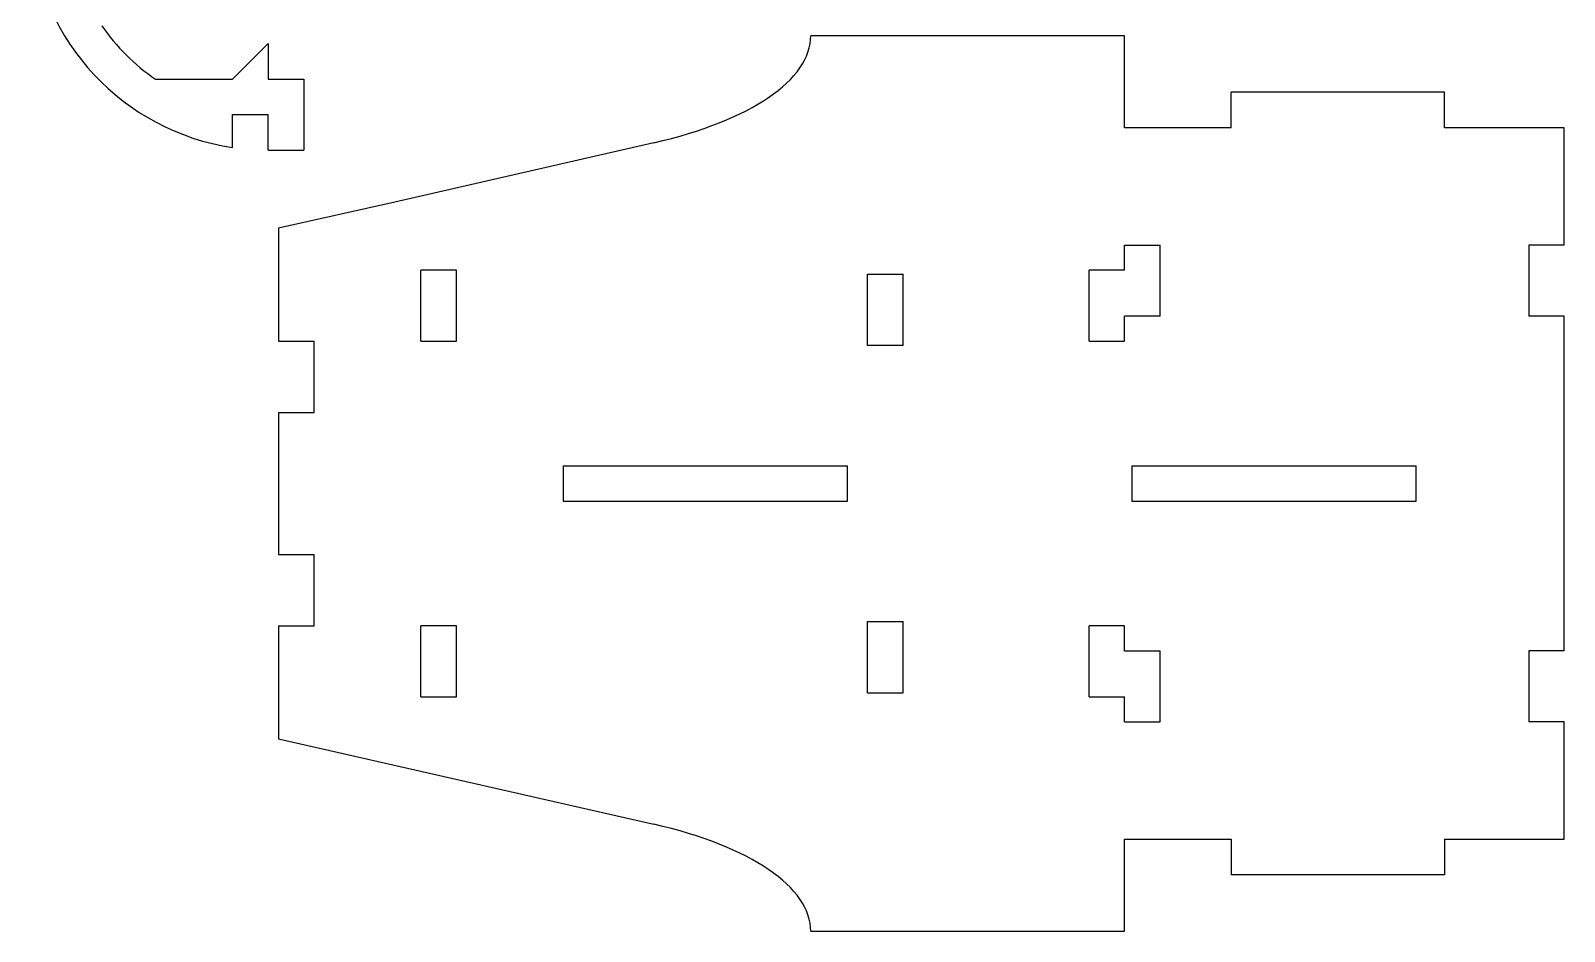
# Model space of a CAD drawing. Header units: inches. Extents: x -0.88 to 6.97, y -0.65 to 8.88.
# Drawn here: x 2.114 to 6.968, y -0.581 to 2.268 of the extents above; entities that cross this region are included whole.
import ezdxf

# ---------------------------------------------------------------- set-up
doc = ezdxf.new("R2010")
doc.units = ezdxf.units.IN
doc.header["$MEASUREMENT"] = 0

# ---------------------------------------------------------------- blocks, each defined once
blk = doc.blocks.new('block 6')
at = {"color": 7, "lineweight": 25, "true_color": 0xffffff}
blk.add_lwpolyline([(286.6, 189.03), (297.85, 189.03)], dxfattribs=at)
blk = doc.blocks.new('block 8')
at = {"color": 7, "lineweight": 25, "true_color": 0xffffff}
blk.add_lwpolyline([(275.35, 200.29), (286.6, 200.29)], dxfattribs=at)
blk = doc.blocks.new('block 14')
at = {"color": 7, "lineweight": 25, "true_color": 0xffffff}
blk.add_lwpolyline([(250.96, 211.53), (275.35, 211.53)], dxfattribs=at)
blk = doc.blocks.new('block 15')
at = {"color": 7, "lineweight": 25, "true_color": 0xffffff}
blk.add_lwpolyline([(286.6, 211.53), (297.85, 211.53)], dxfattribs=at)
blk = doc.blocks.new('block 128')
at = {"color": 7, "lineweight": 25, "true_color": 0xffffff}
blk.add_lwpolyline([(275.35, 189.88), (275.35, 200.29)], dxfattribs=at)
blk = doc.blocks.new('block 142')
at = {"color": 7, "lineweight": 25, "true_color": 0xffffff}
blk.add_lwpolyline([(286.6, 222.79), (286.6, 211.53)], dxfattribs=at)
blk = doc.blocks.new('block 143')
at = {"color": 7, "lineweight": 25, "true_color": 0xffffff}
blk.add_lwpolyline([(286.6, 189.03), (286.6, 200.29)], dxfattribs=at)
blk = doc.blocks.new('block 155')
at = {"color": 7, "lineweight": 25, "true_color": 0xffffff}
blk.add_lwpolyline([(297.85, 211.53), (297.85, 189.03)], dxfattribs=at)
blk = doc.blocks.new('block 184')
at = {"color": 7, "lineweight": 25, "true_color": 0xffffff}
blk.add_lwpolyline([(275.35, 211.53), (286.6, 222.79)], dxfattribs=at)
blk = doc.blocks.new('block 503')
at = {"color": 7, "lineweight": 25, "true_color": 0xffffff}
blk.add_lwpolyline([(289.91, 164.36), (289.91, 128.6)], dxfattribs=at)
blk = doc.blocks.new('block 504')
at = {"color": 7, "lineweight": 25, "true_color": 0xffffff}
blk.add_lwpolyline([(289.91, 106.1), (289.91, 61.1)], dxfattribs=at)
blk = doc.blocks.new('block 505')
at = {"color": 7, "lineweight": 25, "true_color": 0xffffff}
blk.add_lwpolyline([(289.91, 38.6), (289.91, 2.85)], dxfattribs=at)
blk = doc.blocks.new('block 506')
at = {"color": 7, "lineweight": 25, "true_color": 0xffffff}
blk.add_lwpolyline([(301.16, 38.6), (301.16, 61.1)], dxfattribs=at)
blk = doc.blocks.new('block 507')
at = {"color": 7, "lineweight": 25, "true_color": 0xffffff}
blk.add_lwpolyline([(301.16, 106.1), (301.16, 128.6)], dxfattribs=at)
blk = doc.blocks.new('block 508')
at = {"color": 7, "lineweight": 25, "true_color": 0xffffff}
blk.add_lwpolyline([(334.91, 16.1), (334.91, 38.6)], dxfattribs=at)
blk = doc.blocks.new('block 509')
at = {"color": 7, "lineweight": 25, "true_color": 0xffffff}
blk.add_lwpolyline([(334.91, 128.6), (334.91, 151.1)], dxfattribs=at)
blk = doc.blocks.new('block 510')
at = {"color": 7, "lineweight": 25, "true_color": 0xffffff}
blk.add_lwpolyline([(346.16, 16.1), (346.16, 38.6)], dxfattribs=at)
blk = doc.blocks.new('block 511')
at = {"color": 7, "lineweight": 25, "true_color": 0xffffff}
blk.add_lwpolyline([(346.16, 128.6), (346.16, 151.1)], dxfattribs=at)
blk = doc.blocks.new('block 512')
at = {"color": 7, "lineweight": 25, "true_color": 0xffffff}
blk.add_lwpolyline([(379.91, 89.23), (379.91, 77.98)], dxfattribs=at)
blk = doc.blocks.new('block 513')
at = {"color": 7, "lineweight": 25, "true_color": 0xffffff}
blk.add_lwpolyline([(469.91, 77.98), (469.91, 89.23)], dxfattribs=at)
blk = doc.blocks.new('block 514')
at = {"color": 7, "lineweight": 25, "true_color": 0xffffff}
blk.add_lwpolyline([(458.3, -58.06), (557.66, -58.06)], dxfattribs=at)
blk = doc.blocks.new('block 515')
at = {"color": 7, "lineweight": 25, "true_color": 0xffffff}
blk.add_lwpolyline([(289.91, 2.85), (408.62, -24.19)], dxfattribs=at)
blk = doc.blocks.new('block 516')
at = {"color": 7, "lineweight": 25, "true_color": 0xffffff}
blk.add_lwpolyline([(476.29, 17.43), (476.29, 39.93)], dxfattribs=at)
blk = doc.blocks.new('block 517')
at = {"color": 7, "lineweight": 25, "true_color": 0xffffff}
blk.add_lwpolyline([(476.29, 127.28), (476.29, 149.78)], dxfattribs=at)
blk = doc.blocks.new('block 518')
at = {"color": 7, "lineweight": 25, "true_color": 0xffffff}
blk.add_lwpolyline([(487.54, 17.43), (487.54, 39.93)], dxfattribs=at)
blk = doc.blocks.new('block 519')
at = {"color": 7, "lineweight": 25, "true_color": 0xffffff}
blk.add_lwpolyline([(487.54, 127.28), (487.54, 149.78)], dxfattribs=at)
blk = doc.blocks.new('block 520')
at = {"color": 7, "lineweight": 25, "true_color": 0xffffff}
blk.add_lwpolyline([(658.91, -40.15), (591.41, -40.15)], dxfattribs=at)
blk = doc.blocks.new('block 521')
at = {"color": 7, "lineweight": 25, "true_color": 0xffffff}
blk.add_lwpolyline([(557.66, -28.9), (591.41, -28.9)], dxfattribs=at)
blk = doc.blocks.new('block 522')
at = {"color": 7, "lineweight": 25, "true_color": 0xffffff}
blk.add_lwpolyline([(658.91, -28.9), (696.8, -28.9)], dxfattribs=at)
blk = doc.blocks.new('block 523')
at = {"color": 7, "lineweight": 25, "true_color": 0xffffff}
blk.add_lwpolyline([(696.8, 8.17), (685.55, 8.17)], dxfattribs=at)
blk = doc.blocks.new('block 524')
at = {"color": 7, "lineweight": 25, "true_color": 0xffffff}
blk.add_lwpolyline([(557.66, 8.18), (568.91, 8.18)], dxfattribs=at)
blk = doc.blocks.new('block 525')
at = {"color": 7, "lineweight": 25, "true_color": 0xffffff}
blk.add_lwpolyline([(334.91, 16.1), (346.16, 16.1)], dxfattribs=at)
blk = doc.blocks.new('block 526')
at = {"color": 7, "lineweight": 25, "true_color": 0xffffff}
blk.add_lwpolyline([(546.41, 16.1), (557.66, 16.1)], dxfattribs=at)
blk = doc.blocks.new('block 527')
at = {"color": 7, "lineweight": 25, "true_color": 0xffffff}
blk.add_lwpolyline([(546.41, 16.1), (546.41, 38.6)], dxfattribs=at)
blk = doc.blocks.new('block 528')
at = {"color": 7, "lineweight": 25, "true_color": 0xffffff}
blk.add_lwpolyline([(546.41, 128.6), (546.41, 151.1)], dxfattribs=at)
blk = doc.blocks.new('block 529')
at = {"color": 7, "lineweight": 25, "true_color": 0xffffff}
blk.add_lwpolyline([(557.66, -58.06), (557.66, -28.9)], dxfattribs=at)
blk = doc.blocks.new('block 530')
at = {"color": 7, "lineweight": 25, "true_color": 0xffffff}
blk.add_lwpolyline([(557.66, 8.18), (557.66, 16.1)], dxfattribs=at)
blk = doc.blocks.new('block 531')
at = {"color": 7, "lineweight": 25, "true_color": 0xffffff}
blk.add_lwpolyline([(557.66, 30.68), (557.66, 38.6)], dxfattribs=at)
blk = doc.blocks.new('block 532')
at = {"color": 7, "lineweight": 25, "true_color": 0xffffff}
blk.add_lwpolyline([(557.66, 128.6), (557.66, 136.52)], dxfattribs=at)
blk = doc.blocks.new('block 533')
at = {"color": 7, "lineweight": 25, "true_color": 0xffffff}
blk.add_lwpolyline([(557.66, 151.1), (557.66, 159.02)], dxfattribs=at)
blk = doc.blocks.new('block 534')
at = {"color": 7, "lineweight": 25, "true_color": 0xffffff}
blk.add_lwpolyline([(557.66, 196.1), (557.66, 225.26)], dxfattribs=at)
blk = doc.blocks.new('block 535')
at = {"color": 7, "lineweight": 25, "true_color": 0xffffff}
blk.add_lwpolyline([(559.91, 89.23), (559.91, 77.98)], dxfattribs=at)
blk = doc.blocks.new('block 536')
at = {"color": 7, "lineweight": 25, "true_color": 0xffffff}
blk.add_lwpolyline([(476.29, 17.43), (487.54, 17.43)], dxfattribs=at)
blk = doc.blocks.new('block 537')
at = {"color": 7, "lineweight": 25, "true_color": 0xffffff}
blk.add_lwpolyline([(696.8, 30.67), (685.55, 30.67)], dxfattribs=at)
blk = doc.blocks.new('block 538')
at = {"color": 7, "lineweight": 25, "true_color": 0xffffff}
blk.add_lwpolyline([(557.66, 30.68), (568.91, 30.68)], dxfattribs=at)
blk = doc.blocks.new('block 539')
at = {"color": 7, "lineweight": 25, "true_color": 0xffffff}
blk.add_lwpolyline([(557.66, 38.6), (546.41, 38.6)], dxfattribs=at)
blk = doc.blocks.new('block 540')
at = {"color": 7, "lineweight": 25, "true_color": 0xffffff}
blk.add_lwpolyline([(346.16, 38.6), (334.91, 38.6)], dxfattribs=at)
blk = doc.blocks.new('block 541')
at = {"color": 7, "lineweight": 25, "true_color": 0xffffff}
blk.add_lwpolyline([(289.91, 38.6), (301.16, 38.6)], dxfattribs=at)
blk = doc.blocks.new('block 542')
at = {"color": 7, "lineweight": 25, "true_color": 0xffffff}
blk.add_lwpolyline([(476.29, 39.93), (487.54, 39.93)], dxfattribs=at)
blk = doc.blocks.new('block 543')
at = {"color": 7, "lineweight": 25, "true_color": 0xffffff}
blk.add_lwpolyline([(568.91, 8.18), (568.91, 30.68)], dxfattribs=at)
blk = doc.blocks.new('block 544')
at = {"color": 7, "lineweight": 25, "true_color": 0xffffff}
blk.add_lwpolyline([(568.91, 136.52), (568.91, 159.02)], dxfattribs=at)
blk = doc.blocks.new('block 545')
at = {"color": 7, "lineweight": 25, "true_color": 0xffffff}
blk.add_lwpolyline([(289.91, 61.1), (301.16, 61.1)], dxfattribs=at)
blk = doc.blocks.new('block 546')
at = {"color": 7, "lineweight": 25, "true_color": 0xffffff}
blk.add_lwpolyline([(591.41, -28.9), (591.41, -40.15)], dxfattribs=at)
blk = doc.blocks.new('block 547')
at = {"color": 7, "lineweight": 25, "true_color": 0xffffff}
blk.add_lwpolyline([(591.41, 196.1), (591.41, 207.35)], dxfattribs=at)
blk = doc.blocks.new('block 548')
at = {"color": 7, "lineweight": 25, "true_color": 0xffffff}
blk.add_lwpolyline([(379.91, 77.98), (469.91, 77.98)], dxfattribs=at)
blk = doc.blocks.new('block 549')
at = {"color": 7, "lineweight": 25, "true_color": 0xffffff}
blk.add_lwpolyline([(559.91, 77.98), (649.91, 77.98)], dxfattribs=at)
blk = doc.blocks.new('block 550')
at = {"color": 7, "lineweight": 25, "true_color": 0xffffff}
blk.add_lwpolyline([(379.91, 89.23), (469.91, 89.23)], dxfattribs=at)
blk = doc.blocks.new('block 551')
at = {"color": 7, "lineweight": 25, "true_color": 0xffffff}
blk.add_lwpolyline([(559.91, 89.23), (649.91, 89.23)], dxfattribs=at)
blk = doc.blocks.new('block 552')
at = {"color": 7, "lineweight": 25, "true_color": 0xffffff}
blk.add_lwpolyline([(289.91, 106.1), (301.16, 106.1)], dxfattribs=at)
blk = doc.blocks.new('block 553')
at = {"color": 7, "lineweight": 25, "true_color": 0xffffff}
blk.add_lwpolyline([(649.91, 77.98), (649.91, 89.23)], dxfattribs=at)
blk = doc.blocks.new('block 554')
at = {"color": 7, "lineweight": 25, "true_color": 0xffffff}
blk.add_lwpolyline([(487.54, 127.28), (476.29, 127.28)], dxfattribs=at)
blk = doc.blocks.new('block 555')
at = {"color": 7, "lineweight": 25, "true_color": 0xffffff}
blk.add_lwpolyline([(289.91, 128.6), (301.16, 128.6)], dxfattribs=at)
blk = doc.blocks.new('block 556')
at = {"color": 7, "lineweight": 25, "true_color": 0xffffff}
blk.add_lwpolyline([(334.91, 128.6), (346.16, 128.6)], dxfattribs=at)
blk = doc.blocks.new('block 557')
at = {"color": 7, "lineweight": 25, "true_color": 0xffffff}
blk.add_lwpolyline([(546.41, 128.6), (557.66, 128.6)], dxfattribs=at)
blk = doc.blocks.new('block 558')
at = {"color": 7, "lineweight": 25, "true_color": 0xffffff}
blk.add_lwpolyline([(658.91, -28.9), (658.91, -40.15)], dxfattribs=at)
blk = doc.blocks.new('block 559')
at = {"color": 7, "lineweight": 25, "true_color": 0xffffff}
blk.add_lwpolyline([(658.91, 196.1), (658.91, 207.35)], dxfattribs=at)
blk = doc.blocks.new('block 560')
at = {"color": 7, "lineweight": 25, "true_color": 0xffffff}
blk.add_lwpolyline([(568.91, 136.52), (557.66, 136.52)], dxfattribs=at)
blk = doc.blocks.new('block 561')
at = {"color": 7, "lineweight": 25, "true_color": 0xffffff}
blk.add_lwpolyline([(696.8, 136.53), (685.55, 136.53)], dxfattribs=at)
blk = doc.blocks.new('block 562')
at = {"color": 7, "lineweight": 25, "true_color": 0xffffff}
blk.add_lwpolyline([(476.29, 149.78), (487.54, 149.78)], dxfattribs=at)
blk = doc.blocks.new('block 563')
at = {"color": 7, "lineweight": 25, "true_color": 0xffffff}
blk.add_lwpolyline([(557.66, 151.1), (546.41, 151.1)], dxfattribs=at)
blk = doc.blocks.new('block 564')
at = {"color": 7, "lineweight": 25, "true_color": 0xffffff}
blk.add_lwpolyline([(346.16, 151.1), (334.91, 151.1)], dxfattribs=at)
blk = doc.blocks.new('block 565')
at = {"color": 7, "lineweight": 25, "true_color": 0xffffff}
blk.add_lwpolyline([(685.55, 159.03), (685.55, 136.53)], dxfattribs=at)
blk = doc.blocks.new('block 566')
at = {"color": 7, "lineweight": 25, "true_color": 0xffffff}
blk.add_lwpolyline([(685.55, 30.67), (685.55, 8.17)], dxfattribs=at)
blk = doc.blocks.new('block 567')
at = {"color": 7, "lineweight": 25, "true_color": 0xffffff}
blk.add_lwpolyline([(696.8, -28.9), (696.8, 8.17)], dxfattribs=at)
blk = doc.blocks.new('block 568')
at = {"color": 7, "lineweight": 25, "true_color": 0xffffff}
blk.add_lwpolyline([(696.8, 30.67), (696.8, 136.53)], dxfattribs=at)
blk = doc.blocks.new('block 569')
at = {"color": 7, "lineweight": 25, "true_color": 0xffffff}
blk.add_lwpolyline([(696.8, 159.03), (696.8, 196.1)], dxfattribs=at)
blk = doc.blocks.new('block 570')
at = {"color": 7, "lineweight": 25, "true_color": 0xffffff}
blk.add_lwpolyline([(557.66, 159.02), (568.91, 159.02)], dxfattribs=at)
blk = doc.blocks.new('block 571')
at = {"color": 7, "lineweight": 25, "true_color": 0xffffff}
blk.add_lwpolyline([(696.8, 159.03), (685.55, 159.03)], dxfattribs=at)
blk = doc.blocks.new('block 572')
at = {"color": 7, "lineweight": 25, "true_color": 0xffffff}
blk.add_lwpolyline([(696.8, 196.1), (658.91, 196.1)], dxfattribs=at)
blk = doc.blocks.new('block 573')
at = {"color": 7, "lineweight": 25, "true_color": 0xffffff}
blk.add_lwpolyline([(591.41, 196.1), (557.66, 196.1)], dxfattribs=at)
blk = doc.blocks.new('block 574')
at = {"color": 7, "lineweight": 25, "true_color": 0xffffff}
blk.add_lwpolyline([(658.91, 207.35), (591.41, 207.35)], dxfattribs=at)
blk = doc.blocks.new('block 575')
at = {"color": 7, "lineweight": 25, "true_color": 0xffffff}
blk.add_lwpolyline([(557.66, 225.26), (458.3, 225.26)], dxfattribs=at)
blk = doc.blocks.new('block 576')
at = {"color": 7, "lineweight": 25, "true_color": 0xffffff}
blk.add_lwpolyline([(408.62, 191.4), (326.71, 172.59)], dxfattribs=at)
blk = doc.blocks.new('block 577')
at = {"color": 7, "lineweight": 25, "true_color": 0xffffff}
blk.add_lwpolyline([(326.71, 172.59), (289.91, 164.36)], dxfattribs=at)
blk = doc.blocks.new('block 594')
at = {"color": 7, "lineweight": 25, "true_color": 0xffffff}
blk.add_open_spline([(211.44, 258.14), (214.37, 223.33), (240.81, 195.09), (275.35, 189.88)], degree=3, dxfattribs=at)
blk = doc.blocks.new('block 605')
at = {"color": 7, "lineweight": 25, "true_color": 0xffffff}
blk.add_open_spline([(233.94, 228.41), (238.5, 221.76), (244.27, 216.03), (250.96, 211.53)], degree=3, dxfattribs=at)
blk = doc.blocks.new('block 618')
at = {"color": 7, "lineweight": 25, "true_color": 0xffffff}
blk.add_open_spline([(458.3, -58.06), (458.3, -44.1), (439.37, -31.2), (408.62, -24.19)], degree=3, dxfattribs=at)
blk = doc.blocks.new('block 619')
at = {"color": 7, "lineweight": 25, "true_color": 0xffffff}
blk.add_open_spline([(408.62, 191.4), (439.37, 198.41), (458.3, 211.31), (458.3, 225.26)], degree=3, dxfattribs=at)

msp = doc.modelspace()

# ---------------------------------------------------------------- block references
at = {"xscale": 0.01, "yscale": 0.01, "zscale": 0.01}
for name in ['block 594', 'block 605', 'block 619', 'block 575', 'block 534', 'block 184', 'block 142', 'block 14', 'block 15', 'block 155', 'block 547', 'block 574', 'block 559', 'block 8', 'block 128', 'block 143', 'block 573', 'block 572', 'block 569', 'block 576', 'block 6', 'block 577', 'block 503', 'block 533', 'block 570', 'block 544', 'block 565', 'block 571', 'block 509', 'block 564', 'block 511', 'block 528', 'block 563', 'block 517', 'block 562', 'block 519', 'block 532', 'block 560', 'block 561', 'block 568', 'block 555', 'block 507', 'block 556', 'block 554', 'block 557', 'block 504', 'block 552', 'block 512', 'block 550', 'block 513', 'block 535', 'block 551', 'block 553', 'block 548', 'block 549', 'block 545', 'block 506', 'block 516', 'block 542', 'block 518', 'block 505', 'block 541', 'block 508', 'block 540', 'block 510', 'block 527', 'block 539', 'block 531', 'block 538', 'block 543', 'block 537', 'block 566', 'block 525', 'block 536', 'block 526', 'block 530', 'block 524', 'block 523', 'block 567', 'block 515', 'block 618', 'block 521', 'block 529', 'block 546', 'block 522', 'block 558', 'block 520', 'block 514']:
    msp.add_blockref(name, (0, 0), dxfattribs=at)

doc.saveas('drawing.dxf')
